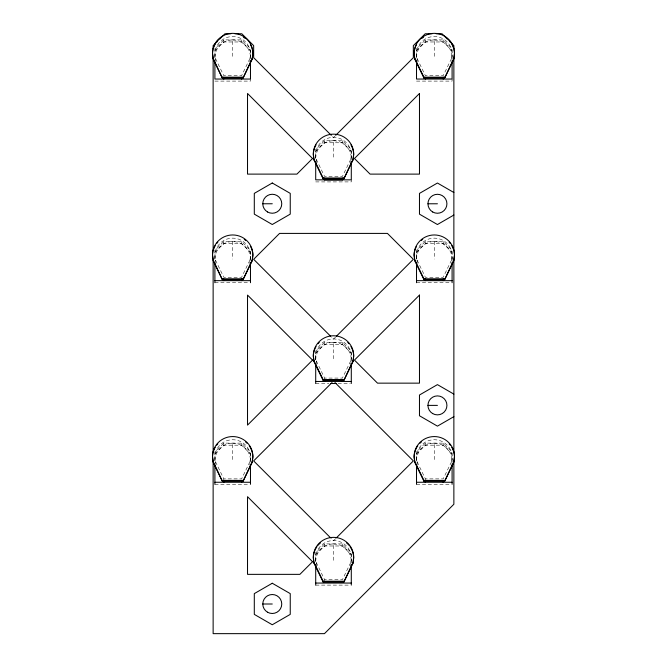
<?xml version="1.0" encoding="UTF-8"?>
<svg xmlns="http://www.w3.org/2000/svg" width="667" height="667" viewBox="0 0 667 667"><rect width="100%" height="100%" fill="white"/><g stroke="black" fill="none" stroke-linecap="round" stroke-linejoin="round"><path stroke-width="0.5" stroke-dasharray="3.33 2.5" d="M249.883 58.579L241.596 75.671L223.804 75.671L215.516 58.579A17.792 17.517 0 0 1 232.7 36.527A17.792 17.517 0 0 1 249.883 58.579L249.883 61.981M249.883 260.188L241.596 277.272L223.804 277.272L215.516 260.188A17.792 17.517 0 0 1 232.7 238.136A17.792 17.517 0 0 1 249.883 260.188L249.883 263.582M350.684 159.388L342.396 176.472L324.604 176.472L316.316 159.388A17.792 17.517 0 0 1 333.5 137.335A17.792 17.517 0 0 1 350.684 159.388L350.684 162.781M249.883 461.789L241.596 478.881L223.804 478.881L215.516 461.789A17.792 17.517 0 0 1 232.7 439.736A17.792 17.517 0 0 1 249.883 461.789L249.883 465.191M451.484 58.579L443.196 75.671L425.404 75.671L417.117 58.579A17.792 17.517 0 0 1 434.3 36.527A17.792 17.517 0 0 1 451.484 58.579L451.484 61.131M350.684 360.989L342.396 378.081L324.604 378.081L316.316 360.989A17.792 17.517 0 0 1 333.5 338.936A17.792 17.517 0 0 1 350.684 360.989L350.684 364.39M451.484 260.188L443.196 277.272L425.404 277.272L417.117 260.188A17.792 17.517 0 0 1 434.3 238.136A17.792 17.517 0 0 1 451.484 260.188L451.484 262.74M350.684 562.598L342.396 579.681L324.604 579.681L316.316 562.598A17.792 17.517 0 0 1 333.5 540.545A17.792 17.517 0 0 1 350.684 562.598L350.684 565.991M451.484 461.789L443.196 478.881L425.404 478.881L417.117 461.789A17.792 17.517 0 0 1 434.3 439.736A17.792 17.517 0 0 1 451.484 461.789L451.484 464.34M334.967 136.068L333.5 137.535L332.033 136.068M335.701 336.943L333.5 339.136L331.299 336.943M335.701 538.544L333.5 540.745L331.299 538.544M250.484 58.829L250.484 48.666L241.596 39.903L223.804 39.903L214.907 48.666L214.907 58.829M214.907 50.725L223.804 41.963L241.596 41.963L250.484 50.725M452.093 58.829L452.093 48.666L443.196 39.903L425.404 39.903L416.516 48.666L416.516 58.829M351.292 159.63L351.292 149.466L342.396 140.712L324.604 140.712L315.708 149.466L315.708 159.63M416.516 50.725L425.404 41.963L443.196 41.963L452.093 50.725M250.484 260.43L250.484 250.275L241.596 241.512L223.804 241.512L214.907 250.275L214.907 260.43M315.708 151.526L324.604 142.771L342.396 142.771L351.292 151.526M214.907 252.334L223.804 243.572L241.596 243.572L250.484 252.334M452.093 260.43L452.093 250.275L443.196 241.512L425.404 241.512L416.516 250.275L416.516 260.43M351.292 361.239L351.292 351.075L342.396 342.313L324.604 342.313L315.708 351.075L315.708 361.239M416.516 252.334L425.404 243.572L443.196 243.572L452.093 252.334M250.484 462.039L250.484 451.876L241.596 443.121L223.804 443.121L214.907 451.876L214.907 462.039M315.708 353.135L324.604 344.372L342.396 344.372L351.292 353.135M214.907 453.935L223.804 445.181L241.596 445.181L250.484 453.935M452.093 462.039L452.093 451.876L443.196 443.121L425.404 443.121L416.516 451.876L416.516 462.039M351.292 562.84L351.292 552.676L342.396 543.922L324.604 543.922L315.708 552.676L315.708 562.84M416.516 453.935L425.404 445.181L443.196 445.181L452.093 453.935M315.708 554.736L324.604 545.981L342.396 545.981L351.292 554.736M214.907 81.107L250.484 81.107L250.484 79.048M416.516 81.107L452.093 81.107L452.093 79.048M315.708 181.908L351.292 181.908L351.292 179.848M214.907 282.716L249.466 282.716M416.516 282.716L451.075 282.716M315.708 383.517L328.923 383.517M338.077 383.517L350.275 383.517M214.907 484.317L249.466 484.317M416.516 484.317L451.075 484.317M315.708 585.117L350.275 585.117M443.196 39.903L443.196 41.963M443.196 241.512L443.196 243.572M443.196 443.121L443.196 445.181M416.516 57.445A17.792 17.517 0 0 1 434.3 39.928L434.3 57.445M434.3 241.512L434.3 259.046M416.516 460.655A17.792 17.517 0 0 1 434.3 443.138L434.3 460.655M425.404 39.903L425.404 41.963M425.404 241.512L425.404 243.572M425.404 443.121L425.404 445.181M425.404 478.881L425.404 480.582M417.117 58.579L417.117 61.981M417.117 260.188L417.117 263.582M417.117 461.789L417.117 465.191M342.396 140.712L342.396 142.771M342.396 342.313L342.396 344.372M342.396 543.922L342.396 545.981M315.708 158.246A17.792 17.517 0 0 1 333.5 140.729L333.5 158.246M315.708 359.855A17.792 17.517 0 0 1 333.5 342.338L333.5 359.846M315.708 561.456A17.792 17.517 0 0 1 333.5 543.938L333.5 561.456M324.604 140.712L324.604 142.771M324.604 342.313L324.604 344.372M324.604 378.081L324.604 379.773M324.604 543.922L324.604 545.981M324.604 579.681L324.604 582.233M316.316 159.388L316.316 162.781M316.316 360.989L316.316 364.39M316.316 562.598L316.316 565.991M241.596 39.903L241.596 41.963M241.596 241.512L241.596 243.572M241.596 443.121L241.596 445.181M214.907 57.445A17.792 17.517 0 0 1 232.7 39.928L232.7 57.445M232.7 241.512L232.7 259.046M214.907 460.655A17.792 17.517 0 0 1 232.7 443.138L232.7 460.655M223.804 39.903L223.804 41.963M223.804 241.512L223.804 243.572M223.804 443.121L223.804 445.181M223.804 478.881L223.804 480.582M215.516 58.579L215.516 61.131M215.516 260.188L215.516 262.74M215.516 461.789L215.516 464.34M333.5 342.338A17.792 17.517 0 0 1 351.292 359.855M434.3 443.138A17.792 17.517 0 0 1 452.093 460.655M232.7 443.138A17.792 17.517 0 0 1 250.484 460.655M232.7 39.928A17.792 17.517 0 0 1 250.484 57.445M434.3 39.928A17.792 17.517 0 0 1 452.093 57.445M214.907 259.054A17.792 17.517 0 0 1 232.7 241.529A17.792 17.517 0 0 1 250.484 259.054M333.5 140.729A17.792 17.517 0 0 1 351.292 158.246M416.516 259.054A17.792 17.517 0 0 1 434.3 241.529A17.792 17.517 0 0 1 452.093 259.054M333.5 543.938A17.792 17.517 0 0 1 351.292 561.456"/><path stroke-width="1" d="M252.184 59.255L252.876 53.227A20.185 19.877 0 0 0 232.7 33.35A20.185 19.877 0 0 0 212.515 53.227L213.215 58.429L222.311 78.006L243.088 78.006L252.184 59.255L252.876 54.052A20.185 19.877 0 0 0 250.675 45.023M252.184 260.864L252.876 254.827A20.185 19.877 0 0 0 232.7 234.959A20.185 19.877 0 0 0 212.515 254.827L213.215 260.038L222.311 279.615L243.088 279.615L252.184 260.864L252.876 255.653A20.185 19.877 0 0 0 250.675 246.623M252.184 462.464L252.876 456.436A20.185 19.877 0 0 0 232.7 436.56A20.185 19.877 0 0 0 212.515 456.436L213.215 461.639L222.311 481.215L243.088 481.215L252.184 462.464L252.876 457.262A20.185 19.877 0 0 0 250.675 448.232M352.985 160.055L353.685 154.027A20.185 19.877 0 0 0 333.5 134.15A20.185 19.877 0 0 0 313.315 154.027L314.015 160.055L323.111 178.806L343.889 178.806L352.985 160.055L353.685 154.852A20.185 19.877 0 0 0 350.975 144.914M352.985 361.664L353.685 355.636A20.185 19.877 0 0 0 333.5 335.759A20.185 19.877 0 0 0 313.315 355.636L314.015 361.664L323.111 380.415L343.889 380.415L352.985 361.664L353.685 356.453A20.185 19.877 0 0 0 350.975 346.515M352.985 563.265L353.685 557.237A20.185 19.877 0 0 0 333.5 537.36A20.185 19.877 0 0 0 313.315 557.237L314.015 563.265L323.111 582.016L343.889 582.016L352.985 563.265L353.685 558.062A20.185 19.877 0 0 0 350.033 546.665M242.463 77.272L241.596 79.065L241.596 77.372M243.088 78.006L252.184 58.429M242.463 278.873L241.596 280.674L241.596 278.973M243.088 279.615L252.184 260.038M323.737 178.072L324.604 179.873L342.396 179.873L343.263 178.072M343.889 178.806L352.985 159.23M242.463 480.482L241.596 482.283L241.596 480.582M243.088 481.215L252.184 461.639M444.072 77.272L443.196 79.065L443.196 77.372M444.689 78.006L453.785 58.429L454.485 53.227A20.185 19.877 0 0 0 434.3 33.35A20.185 19.877 0 0 0 414.124 53.227L414.816 59.255L423.912 78.006L444.689 78.006L453.785 59.255L454.485 54.052A20.185 19.877 0 0 0 454.044 49.908M343.263 379.681L342.396 381.474L342.396 379.773M343.889 380.415L352.985 360.839M444.072 278.873L443.196 280.674L443.196 278.973M444.689 279.615L453.785 260.038L454.485 254.827A20.185 19.877 0 0 0 434.3 234.959A20.185 19.877 0 0 0 414.124 254.827L414.816 260.864L423.912 279.615L444.689 279.615L453.785 260.864L454.485 255.653A20.185 19.877 0 0 0 454.044 251.517M343.889 582.016L352.985 562.448M444.072 480.482L443.196 482.283L443.196 480.582M444.689 481.215L453.785 461.639L454.485 456.436A20.185 19.877 0 0 0 434.3 436.56A20.185 19.877 0 0 0 414.124 456.436L414.816 462.464L423.912 481.215L444.689 481.215L453.785 462.464L454.485 457.262A20.185 19.877 0 0 0 454.044 453.118M217.317 41.437L213.132 45.623L213.132 48.749M219.41 39.345L224.987 33.767L230.924 33.767M335.701 135.334L413.34 57.696L413.34 45.623L425.196 33.767L432.124 33.767M336.426 336.21L413.34 259.305L387.444 233.408L279.556 233.408L253.66 259.305L330.574 336.21M332.033 382.533L253.66 460.905L330.574 537.819M336.426 537.819L413.34 460.905L334.967 382.533M453.868 215.041L437.435 224.529L419.468 214.157L419.468 193.397L437.435 183.025L453.868 192.513M453.868 416.65L437.435 426.138L419.468 415.758L419.468 395.006L437.435 384.626L453.868 394.114M234.876 33.767L241.804 33.767L253.66 45.623L253.66 57.696L331.299 135.334M436.076 33.767L442.013 33.767L447.59 39.345M222.311 77.18L243.088 77.18M414.816 58.429L423.912 77.18L444.689 77.18M314.015 159.23L323.111 177.989L343.889 177.989M262.781 203.76L272.269 203.76M427.947 203.777L437.435 203.777M222.311 278.789L243.088 278.789M414.816 260.038L423.912 278.789L444.689 278.789M214.907 280.657L250.484 280.657M416.516 280.657L452.093 280.657M314.015 360.839L323.111 379.59L343.889 379.59M315.708 381.457L351.292 381.457M330.957 383.517L336.043 383.517M427.947 405.386L437.435 405.386M222.311 480.39L243.088 480.39M414.816 461.639L423.912 480.39L444.689 480.39M214.907 482.258L250.484 482.258M416.516 482.258L452.093 482.258M314.015 562.448L323.111 581.199L343.889 581.199M315.708 583.058L351.292 583.058M262.781 604.002L272.269 604.002M449.683 41.437L453.868 45.623L453.868 48.749M424.537 77.272L425.404 79.065L425.404 77.372M424.537 278.873L425.404 280.674L425.404 278.973M424.537 480.482L425.404 482.283L425.404 480.582M222.928 77.272L223.804 79.065L223.804 77.372M222.311 78.006L213.215 59.255L212.515 54.052A20.185 19.877 0 0 1 212.956 49.908M323.737 379.681L324.604 381.474L324.604 379.773M222.928 278.873L223.804 280.674L223.804 278.973M222.311 279.615L213.215 260.864L212.515 255.653A20.185 19.877 0 0 1 212.956 251.517M222.928 480.482L223.804 482.283L223.804 480.582M222.311 481.215L213.215 462.464L212.515 457.262A20.185 19.877 0 0 1 212.956 453.118M414.816 59.255L414.124 54.052A20.185 19.877 0 0 1 416.325 45.023M414.816 260.864L414.124 255.653A20.185 19.877 0 0 1 416.325 246.623M414.816 462.464L414.124 457.262A20.185 19.877 0 0 1 416.325 448.232M314.015 160.055L313.315 154.852A20.185 19.877 0 0 1 316.025 144.914M314.015 361.664L313.315 356.453A20.185 19.877 0 0 1 316.025 346.515M314.015 563.265L313.315 558.062A20.185 19.877 0 0 1 316.967 546.665M453.868 58.104L453.868 250.492M453.868 259.813L453.868 452.71M453.868 460.955L453.868 504.235L324.454 633.65L213.132 633.65L213.132 460.889M452.093 61.831L452.093 79.048L416.516 79.048L416.516 60.822M452.093 263.44L452.093 282.716M452.093 465.041L452.093 484.317M423.912 77.18L423.912 78.006M423.912 278.789L423.912 279.615M423.912 480.39L423.912 481.215M416.516 262.423L416.516 282.716M416.516 465.041L416.516 484.317M351.292 161.622L351.292 179.848L315.708 179.848L315.708 161.622M351.292 364.24L351.292 383.517M351.292 564.832L351.292 585.117M342.396 178.172L342.396 179.873M324.604 178.172L324.604 179.873M323.111 177.989L323.111 178.806M323.111 379.59L323.111 380.415M323.111 581.199L323.111 582.016M315.708 364.24L315.708 383.517M315.708 564.832L315.708 585.117M250.484 60.822L250.484 79.048L214.907 79.048L214.907 61.831M250.484 262.423L250.484 282.716M250.484 465.041L250.484 484.317M214.907 263.44L214.907 282.716M214.907 465.041L214.907 484.317M213.132 58.112L213.132 250.65M213.132 260.022L213.132 452.559M318.042 343.68A20.185 19.877 0 0 1 319.226 342.404M347.774 342.404A20.185 19.877 0 0 1 348.958 343.68M416.825 447.324A20.185 19.877 0 0 1 417.767 445.864M420.035 443.205A20.185 19.877 0 0 1 421.327 442.038M449.174 443.83A20.185 19.877 0 0 1 450.317 445.156M451.776 447.324A20.185 19.877 0 0 1 453.793 452.118M213.207 452.118A20.185 19.877 0 0 1 215.224 447.324M216.683 445.156A20.185 19.877 0 0 1 217.826 443.83M245.673 442.038A20.185 19.877 0 0 1 246.965 443.205M249.233 445.864A20.185 19.877 0 0 1 250.175 447.324M213.207 48.908A20.185 19.877 0 0 1 215.224 44.114M216.683 41.946A20.185 19.877 0 0 1 218.426 39.995M243.538 37.285A20.185 19.877 0 0 1 244.981 38.277M422.019 38.277A20.185 19.877 0 0 1 423.462 37.285M448.574 39.995A20.185 19.877 0 0 1 450.317 41.946M451.776 44.114A20.185 19.877 0 0 1 453.793 48.908M213.207 250.509A20.185 19.877 0 0 1 215.224 245.714M216.683 243.555A20.185 19.877 0 0 1 217.826 242.221M244.272 239.37A20.185 19.877 0 0 1 245.673 240.428M421.327 240.428A20.185 19.877 0 0 1 422.728 239.37M449.174 242.221A20.185 19.877 0 0 1 450.317 243.555M451.776 245.714A20.185 19.877 0 0 1 453.793 250.509M318.042 545.281A20.185 19.877 0 0 1 320.527 542.838M346.473 542.838A20.185 19.877 0 0 1 348.958 545.281M419.476 295.089L419.476 383.15L377.505 383.15L354.46 360.105L419.476 295.089M312.54 158.496L296.923 174.112L247.524 174.112L247.524 93.48L312.54 158.496M419.476 93.48L354.46 158.496L370.077 174.112L419.476 174.112L419.476 93.48M312.54 360.105L247.524 425.121L247.524 295.089L312.54 360.105M312.54 561.706L299.892 574.354L247.524 574.354L247.524 496.698L312.54 561.706M272.269 183L254.302 193.38L254.302 214.132L272.269 224.512L290.245 214.132L290.245 193.38L272.269 183M272.269 583.25L254.302 593.622L254.302 614.382L272.269 624.754L290.245 614.382L290.245 593.622L272.269 583.25M267.525 612.214A9.488 9.488 0 0 0 281.757 604.002A9.488 9.488 0 0 0 267.525 595.789A9.488 9.488 0 0 0 267.525 612.214M267.525 211.973A9.488 9.488 0 0 0 281.757 203.76A9.488 9.488 0 0 0 267.525 195.539A9.488 9.488 0 0 0 267.525 211.973M432.691 413.598A9.488 9.488 0 0 0 446.923 405.386A9.488 9.488 0 0 0 432.691 397.165A9.488 9.488 0 0 0 432.691 413.598M432.691 211.989A9.488 9.488 0 0 0 446.923 203.777A9.488 9.488 0 0 0 432.691 195.564A9.488 9.488 0 0 0 432.691 211.989"/></g></svg>
